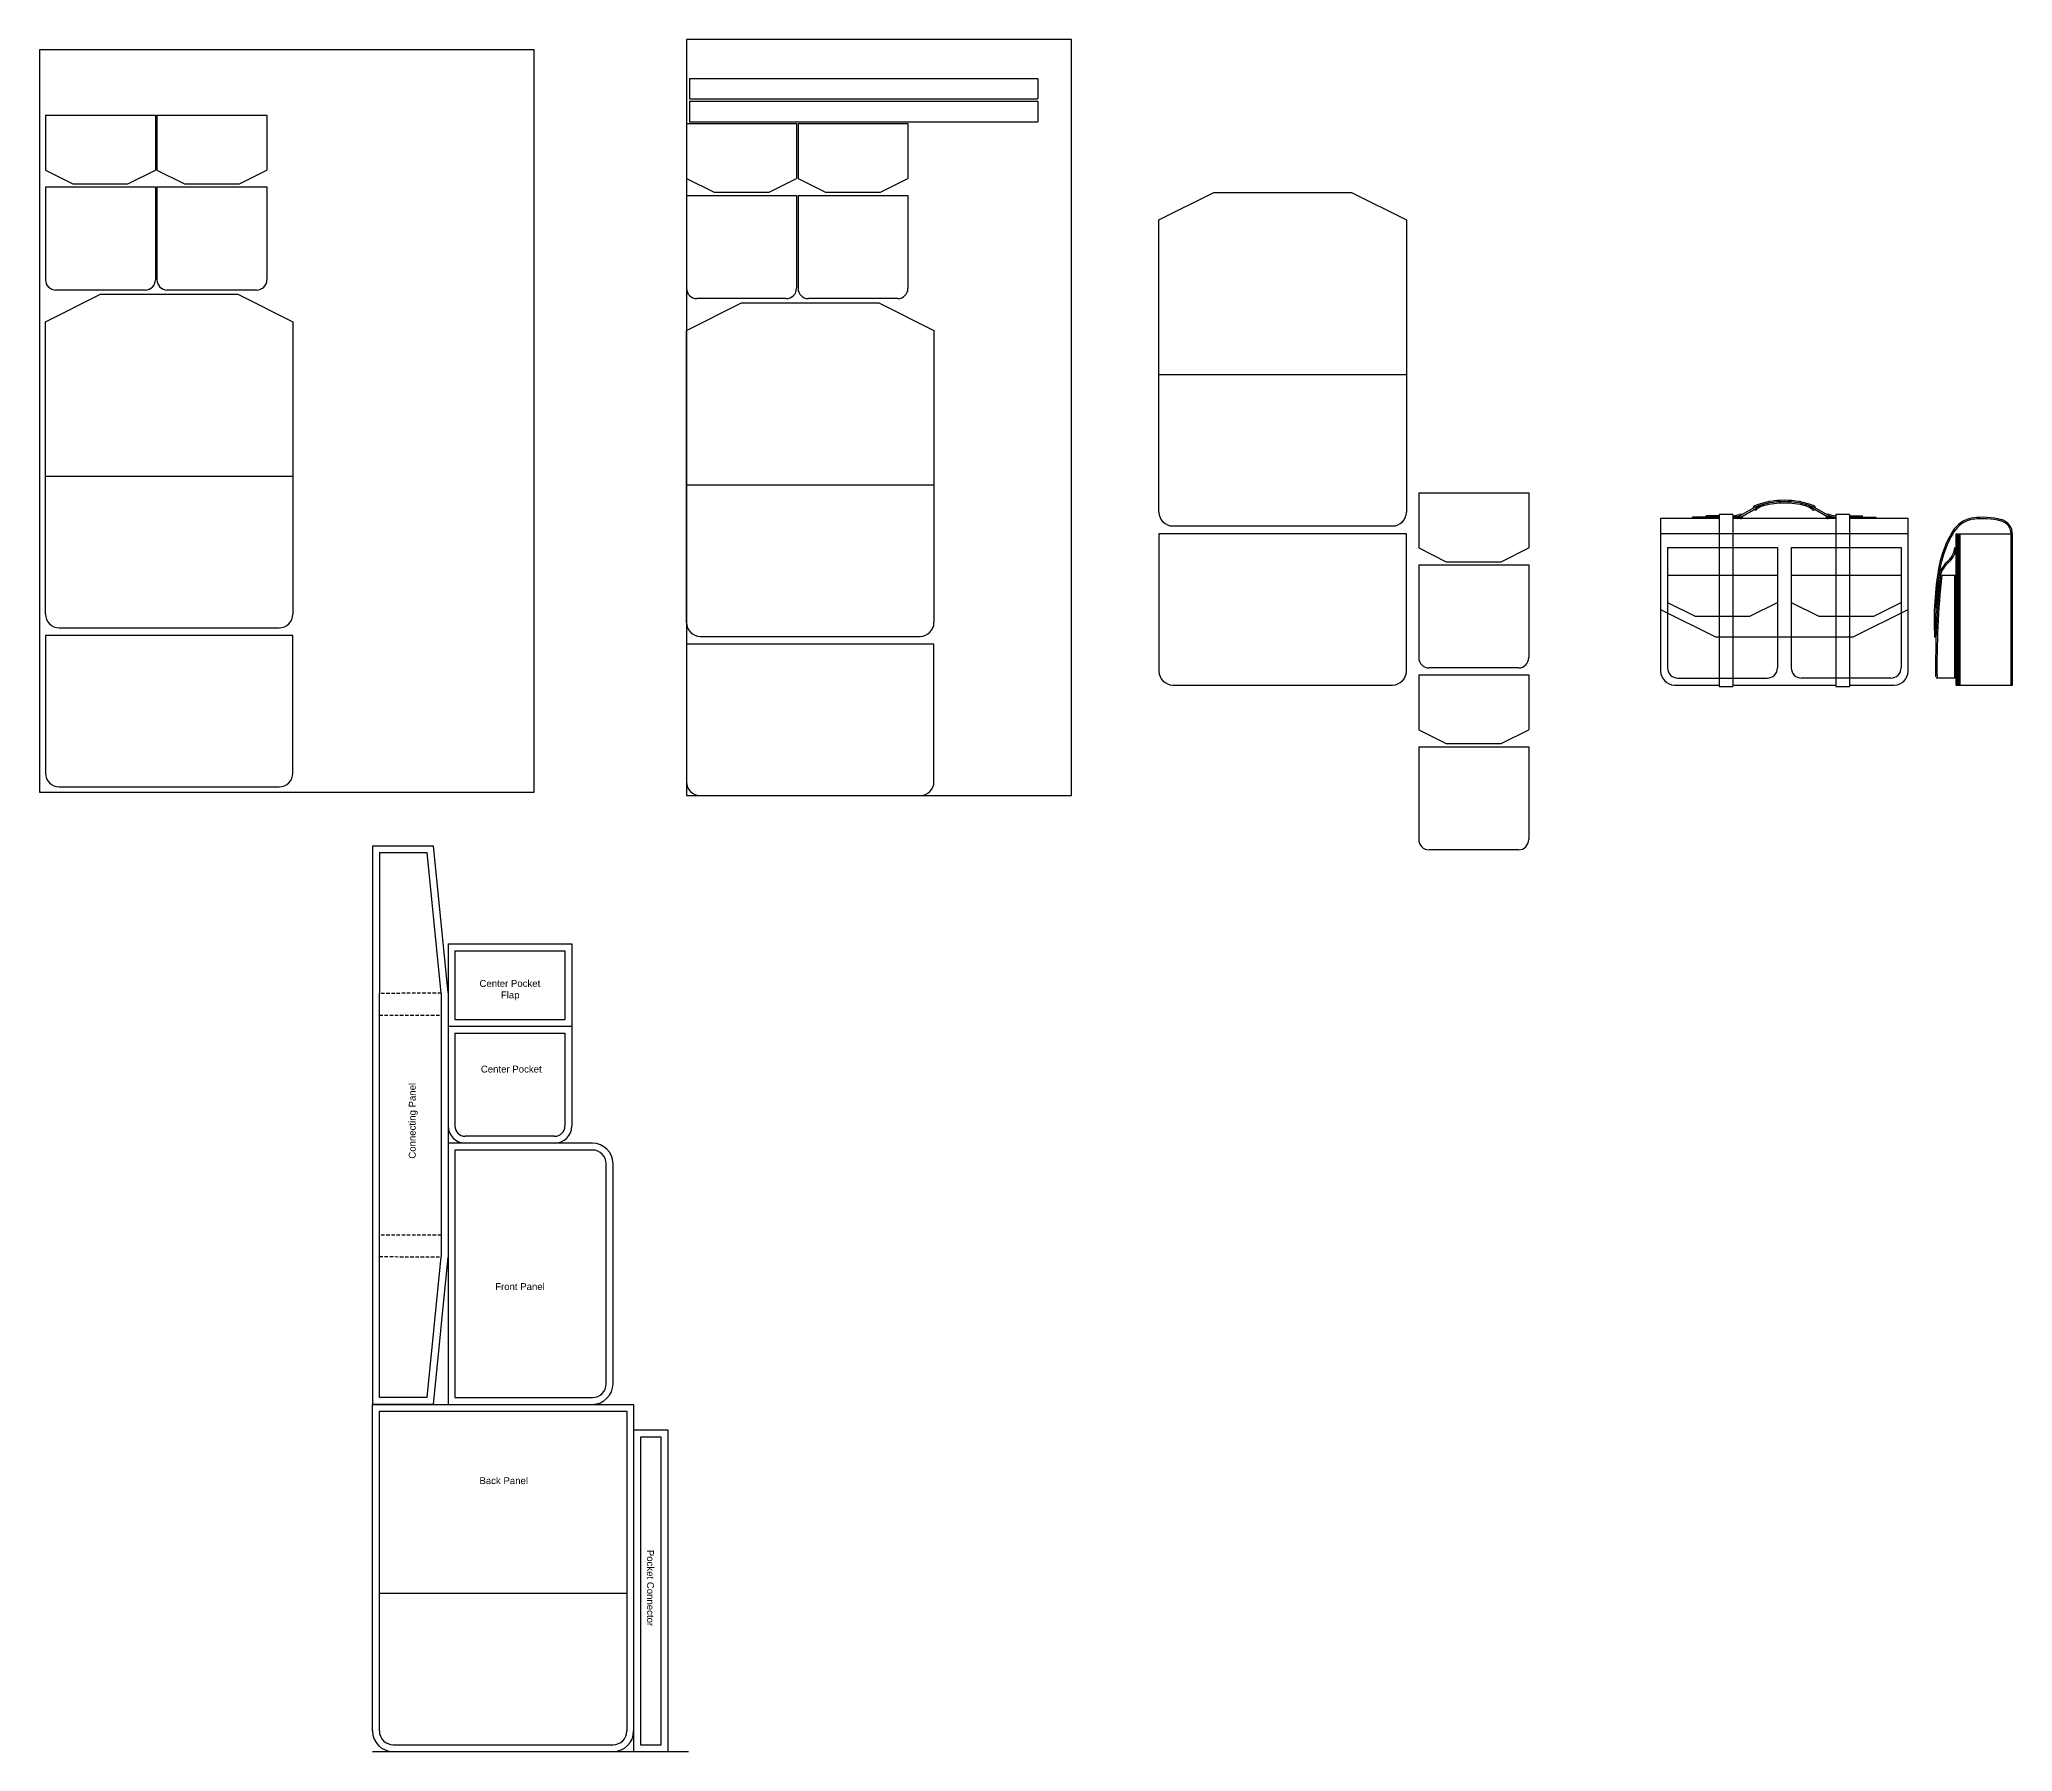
# Model space of a CAD drawing. Header units: inches. Extents: x 0 to 144, y -70 to 55.
import ezdxf

# ---------------------------------------------------------------- set-up
doc = ezdxf.new("R2010")
doc.units = ezdxf.units.IN
doc.header["$MEASUREMENT"] = 0
doc.linetypes.add('HIDDEN', pattern=[0.375, 0.25, -0.125])
doc.styles.get("Standard").update_dxf_attribs({"font": 'arial.ttf'})

msp = doc.modelspace()

# ---------------------------------------------------------------- linework, layer by layer
for p, q in [((47.08, 55), (47.08, 0)), ((75.08, 55), (47.08, 55)), ((75.08, 0), (75.08, 55)), ((36, 54.25), (0, 54.25)), ((0, 54.25), (0, 0.25)), ((36, 0.25), (36, 54.25)), ((47.3, 52.17), (72.64, 52.17)), ((47.3, 52.17), (47.3, 50.67)), ((72.64, 52.17), (72.64, 50.67)), ((47.3, 50.67), (72.64, 50.67)), ((47.3, 50.51), (72.64, 50.51)), ((47.3, 50.51), (47.3, 49.01)), ((72.64, 50.51), (72.64, 49.01)), ((0.44, 49.5), (0.44, 45.5)), ((0.44, 49.5), (8.44, 49.5)), ((8.44, 49.5), (8.44, 45.5)), ((8.55, 49.5), (8.55, 45.5)), ((8.55, 49.5), (16.55, 49.5)), ((16.55, 49.5), (16.55, 45.5)), ((47.08, 48.88), (47.08, 44.88)), ((47.08, 48.88), (55.08, 48.88)), ((47.3, 49.01), (72.64, 49.01)), ((55.08, 48.88), (55.08, 44.88)), ((55.19, 48.88), (55.19, 44.88)), ((55.19, 48.88), (63.19, 48.88)), ((63.19, 48.88), (63.19, 44.88)), ((0.44, 45.5), (2.44, 44.5)), ((2.44, 44.5), (6.44, 44.5)), ((6.44, 44.5), (8.44, 45.5)), ((8.55, 45.5), (10.55, 44.5)), ((10.55, 44.5), (14.55, 44.5)), ((14.55, 44.5), (16.55, 45.5)), ((47.08, 44.88), (49.08, 43.88)), ((53.08, 43.88), (55.08, 44.88)), ((55.19, 44.88), (57.19, 43.88)), ((61.19, 43.88), (63.19, 44.88)), ((0.44, 44.27), (8.44, 44.27)), ((0.44, 44.27), (0.44, 37.52)), ((8.44, 44.27), (8.44, 37.52)), ((8.55, 44.27), (16.55, 44.27)), ((8.55, 44.27), (8.55, 37.52)), ((16.55, 44.27), (16.55, 37.52)), ((47.08, 43.65), (55.08, 43.65)), ((47.08, 43.65), (47.08, 36.9)), ((49.08, 43.88), (53.08, 43.88)), ((55.08, 43.65), (55.08, 36.9)), ((55.19, 43.65), (63.19, 43.65)), ((55.19, 43.65), (55.19, 36.9)), ((57.19, 43.88), (61.19, 43.88)), ((63.19, 43.65), (63.19, 36.9)), ((81.45, 41.87), (85.45, 43.87)), ((85.45, 43.87), (95.45, 43.87)), ((95.45, 43.87), (99.45, 41.87)), ((81.45, 20.61), (81.45, 41.87)), ((99.45, 41.87), (99.45, 20.61)), ((0.44, 34.46), (4.44, 36.46)), ((7.69, 36.77), (1.19, 36.77)), ((4.44, 36.46), (14.44, 36.46)), ((15.8, 36.77), (9.3, 36.77)), ((14.44, 36.46), (18.44, 34.46)), ((54.33, 36.15), (47.83, 36.15)), ((62.44, 36.15), (55.94, 36.15)), ((0.44, 13.2), (0.44, 34.46)), ((18.44, 34.46), (18.44, 13.2)), ((47.08, 33.84), (51.08, 35.84)), ((51.08, 35.84), (61.08, 35.84)), ((61.08, 35.84), (65.08, 33.84)), ((47.08, 12.58), (47.08, 33.84)), ((65.08, 33.84), (65.08, 12.58)), ((99.45, 30.61), (81.45, 30.61)), ((18.44, 23.2), (0.44, 23.2)), ((65.08, 22.58), (47.08, 22.58)), ((100.35, 22.01), (100.35, 18.01)), ((100.35, 22.01), (108.35, 22.01)), ((108.35, 22.01), (108.35, 18.01)), ((117.95, 20.15), (117.95, 9.04)), ((122.2, 20.15), (117.95, 20.15)), ((122.2, 20.25), (120.27, 20.25)), ((120.27, 20.15), (120.27, 20.25)), ((122.2, 20.35), (121.27, 20.35)), ((121.27, 20.25), (121.27, 20.35)), ((122.2, 20.45), (122.2, 7.94)), ((123.2, 20.45), (122.2, 20.45)), ((123.2, 20.45), (123.2, 7.94)), ((123.76, 20.25), (123.2, 20.25)), ((130.7, 20.15), (123.2, 20.15)), ((123.73, 20.36), (124.81, 20.98)), ((123.79, 20.26), (124.87, 20.88)), ((130.11, 20.26), (129.03, 20.88)), ((130.17, 20.36), (129.09, 20.98)), ((130.14, 20.25), (130.7, 20.25)), ((130.7, 20.45), (130.7, 7.94)), ((131.7, 20.45), (130.7, 20.45)), ((131.7, 20.45), (131.7, 7.94)), ((131.7, 20.35), (132.63, 20.35)), ((131.7, 20.25), (133.63, 20.25)), ((135.95, 20.15), (131.7, 20.15)), ((132.63, 20.25), (132.63, 20.35)), ((133.63, 20.15), (133.63, 20.25)), ((135.95, 9.04), (135.95, 20.15)), ((81.45, 19.04), (81.45, 9.04)), ((99.45, 19.04), (81.45, 19.04)), ((82.45, 19.61), (98.45, 19.61)), ((99.45, 9.04), (99.45, 19.04)), ((135.95, 19.04), (117.95, 19.04)), ((139.45, 8.04), (139.45, 19.04)), ((139.45, 19.04), (143.45, 19.04)), ((139.55, 8.04), (139.55, 19.04)), ((139.65, 8.04), (139.65, 19.04)), ((139.75, 8.04), (139.75, 19.04)), ((143.45, 8.04), (143.45, 19.01)), ((143.55, 8.04), (143.55, 19.01)), ((100.35, 18.01), (102.35, 17.01)), ((106.35, 17.01), (108.35, 18.01)), ((118.45, 18.04), (118.45, 9.29)), ((118.45, 18.04), (126.45, 18.04)), ((126.45, 18.04), (126.45, 9.29)), ((127.45, 18.04), (127.45, 9.29)), ((127.45, 18.04), (135.45, 18.04)), ((135.45, 18.04), (135.45, 9.29)), ((139.35, 18.03), (139.45, 18.03)), ((100.35, 16.78), (108.35, 16.78)), ((100.35, 16.78), (100.35, 10.03)), ((102.35, 17.01), (106.35, 17.01)), ((108.35, 16.78), (108.35, 10.03)), ((118.45, 16.04), (126.45, 16.04)), ((127.45, 16.04), (135.45, 16.04)), ((138.3, 16.04), (139.45, 16.04)), ((139.35, 8.54), (139.35, 16.04)), ((117.95, 13.54), (121.95, 11.54)), ((118.45, 14.04), (120.45, 13.04)), ((120.45, 13.04), (124.45, 13.04)), ((124.45, 13.04), (126.45, 14.04)), ((127.45, 14.04), (129.45, 13.04)), ((129.45, 13.04), (133.45, 13.04)), ((131.95, 11.54), (135.95, 13.54)), ((133.45, 13.04), (135.45, 14.04)), ((137.95, 13.04), (138.05, 13.04)), ((0.44, 11.63), (0.44, 1.63)), ((18.44, 11.63), (0.44, 11.63)), ((1.44, 12.2), (17.44, 12.2)), ((18.44, 1.63), (18.44, 11.63)), ((48.08, 11.58), (64.08, 11.58)), ((121.95, 11.54), (131.95, 11.54)), ((137.88, 11.54), (137.98, 11.54)), ((47.08, 11), (47.08, 1)), ((65.08, 11), (47.08, 11)), ((65.08, 1), (65.08, 11)), ((100.35, 8.78), (100.35, 4.78)), ((100.35, 8.78), (108.35, 8.78)), ((107.6, 9.28), (101.1, 9.28)), ((108.35, 8.78), (108.35, 4.78)), ((143.55, 8.04), (143.55, 10.04)), ((82.45, 8.04), (98.45, 8.04)), ((118.95, 8.04), (122.2, 8.04)), ((119.2, 8.54), (125.7, 8.54)), ((122.2, 7.94), (123.2, 7.94)), ((123.2, 8.04), (130.7, 8.04)), ((134.7, 8.54), (128.2, 8.54)), ((130.7, 7.94), (131.7, 7.94)), ((131.7, 8.04), (134.95, 8.04)), ((139.4, 8.54), (137.99, 8.54)), ((139.45, 8.04), (143.55, 8.04)), ((100.35, 4.78), (102.35, 3.78)), ((106.35, 3.78), (108.35, 4.78)), ((100.35, 3.55), (108.35, 3.55)), ((100.35, 3.55), (100.35, -3.2)), ((102.35, 3.78), (106.35, 3.78)), ((108.35, 3.55), (108.35, -3.2)), ((0, 0.25), (36, 0.25)), ((1.44, 0.63), (17.44, 0.63)), ((48.08, 0), (64.08, 0)), ((47.08, 0), (75.08, 0)), ((24.23, -3.65), (28.66, -3.65)), ((24.23, -3.65), (24.23, -44.29)), ((24.73, -4.15), (28.21, -4.15)), ((24.73, -4.15), (24.73, -14.4)), ((29.23, -14.37), (28.21, -4.15)), ((29.73, -14.36), (28.66, -3.65)), ((107.6, -3.95), (101.1, -3.95)), ((29.73, -10.79), (29.73, -16.79)), ((29.73, -10.79), (38.73, -10.79)), ((30.23, -11.29), (30.23, -16.29)), ((30.23, -11.29), (38.23, -11.29)), ((38.23, -11.29), (38.23, -16.29)), ((38.73, -10.79), (38.73, -16.79)), ((24.73, -33.54), (24.73, -14.4)), ((29.23, -14.4), (29.23, -33.54)), ((29.73, -14.36), (29.73, -33.57)), ((29.73, -16.79), (38.73, -16.79)), ((29.73, -16.79), (29.73, -24.04)), ((29.73, -16.79), (38.73, -16.79)), ((30.23, -16.29), (38.23, -16.29)), ((38.73, -16.79), (38.73, -24.04)), ((30.23, -17.29), (38.23, -17.29)), ((30.23, -17.29), (30.23, -24.04)), ((38.23, -17.29), (38.23, -24.04)), ((40.23, -25.29), (29.73, -25.29)), ((29.73, -25.29), (29.73, -44.29)), ((40.23, -25.79), (30.23, -25.79)), ((30.23, -25.79), (30.23, -43.79)), ((37.48, -24.79), (30.98, -24.79)), ((37.48, -25.29), (30.98, -25.29)), ((41.23, -42.79), (41.23, -26.79)), ((41.73, -42.79), (41.73, -26.79)), ((24.73, -43.79), (24.73, -33.54)), ((28.21, -43.79), (29.23, -33.56)), ((28.66, -44.29), (29.73, -33.57)), ((24.23, -68.05), (24.23, -44.29)), ((24.23, -44.29), (43.23, -44.29)), ((28.66, -44.29), (24.23, -44.29)), ((28.21, -43.79), (24.73, -43.79)), ((29.73, -44.29), (40.23, -44.29)), ((30.23, -43.79), (40.23, -43.79)), ((43.23, -44.29), (43.23, -68.05)), ((24.73, -68.05), (24.73, -44.79)), ((24.73, -44.79), (42.73, -44.79)), ((42.73, -44.79), (42.73, -68.05)), ((45.73, -46.16), (43.23, -46.17)), ((43.23, -46.17), (43.23, -69.55)), ((43.73, -46.67), (43.73, -69.05)), ((45.23, -46.67), (43.73, -46.67)), ((45.23, -69.05), (45.23, -46.67)), ((45.73, -69.55), (45.73, -46.16)), ((42.73, -58.05), (24.73, -58.05)), ((24.23, -69.55), (47.23, -69.55)), ((25.73, -69.05), (41.73, -69.05)), ((25.73, -69.55), (41.73, -69.55)), ((43.23, -69.55), (45.73, -69.55)), ((43.73, -69.05), (45.23, -69.05))]:
    msp.add_line(p, q)
at = {"linetype": 'HIDDEN'}
for p, q in [((29.23, -14.37), (24.73, -14.4)), ((24.73, -15.97), (29.23, -15.97)), ((29.23, -31.97), (24.73, -31.97)), ((24.73, -33.54), (29.23, -33.56))]:
    msp.add_line(p, q, dxfattribs=at)
for centre, radius, start, end in [((1.19, 37.52), 0.75, 180, 270), ((7.69, 37.52), 0.75, 270, 0), ((9.3, 37.52), 0.75, 180, 270), ((15.8, 37.52), 0.75, 270, 0), ((47.83, 36.9), 0.75, 180, 270), ((54.33, 36.9), 0.75, 270, 0), ((55.94, 36.9), 0.75, 180, 270), ((62.44, 36.9), 0.75, 270, 0), ((82.45, 20.61), 1, 180, 270), ((98.45, 20.61), 1, 270, 0), ((123.15, 21.78), 1.43, 271.9273, 292.0096), ((123.15, 21.78), 1.53, 271.9273, 292.0096), ((123.76, 20.31), 0.16, 51.8742, 116.2084), ((123.76, 20.31), 0.06, 119.8499, 299.8499), ((123.76, 20.31), 0.16, 270, 7.8255), ((124.84, 20.93), 0.16, 110.8562, 187.8255), ((124.84, 20.93), 0.16, 231.8742, 312.4633), ((126.95, 15.4), 6.08, 90, 110.8562), ((124.84, 20.93), 0.06, 299.8499, 119.8499), ((126.95, 15.4), 5.98, 90, 110.8562), ((125.97, 19.54), 1.74, 109.3222, 129.3413), ((125.97, 19.54), 1.64, 109.3222, 129.3413), ((126.95, 15.4), 5.88, 90, 104.9694), ((126.95, 15.4), 6.08, 69.1438, 90), ((126.95, 15.4), 5.98, 69.1438, 90), ((126.95, 15.4), 5.88, 75.0306, 90), ((127.93, 19.54), 1.64, 50.6587, 70.6778), ((127.93, 19.54), 1.74, 50.6587, 70.6778), ((129.06, 20.93), 0.16, 227.5367, 308.1258), ((129.06, 20.93), 0.06, 60.1501, 240.1501), ((129.06, 20.93), 0.16, 352.1745, 69.1438), ((130.14, 20.31), 0.16, 172.1745, 270), ((130.14, 20.31), 0.16, 63.7916, 128.1258), ((130.14, 20.31), 0.06, 240.1501, 60.1501), ((130.75, 21.78), 1.53, 247.9904, 268.0727), ((130.75, 21.78), 1.43, 247.9904, 268.0727), ((140.98, 18.12), 2.1, 98.3994, 148.903), ((141.41, 15.2), 5.04, 74.6321, 98.3994), ((141.41, 15.2), 4.94, 74.6321, 98.3994), ((146.02, 15.07), 7.99, 148.903, 168.7219), ((146.02, 15.07), 7.89, 148.903, 168.7219), ((140.98, 18.12), 2, 98.3994, 148.903), ((142.45, 19.01), 1, 0, 74.6321), ((142.45, 19.01), 1.1, 0, 74.6321), ((137.77, 18.22), 1.59, 308.4331, 353.265), ((137.77, 18.21), 1.69, 308.3785, 353.9432), ((160.63, 12.74), 22.78, 170.1683, 183.0529), ((199.03, 9.44), 61.08, 173.8045, 180.7471), ((160.63, 12.74), 22.68, 170.1683, 183.0529), ((199.03, 9.44), 61.18, 173.8045, 176.6342), ((199.03, 9.44), 60.98, 173.8045, 180.8517), ((140.3, 15.41), 2.2, 134.9037, 162.5345), ((140.3, 15.41), 2.1, 134.9037, 162.5345), ((1.44, 13.2), 1, 180, 270), ((17.44, 13.2), 1, 270, 0), ((48.08, 12.58), 1, 180, 270), ((64.08, 12.58), 1, 270, 0), ((82.45, 9.04), 1, 180, 270), ((98.45, 9.04), 1, 270, 0), ((101.1, 10.03), 0.75, 180, 270), ((107.6, 10.03), 0.75, 270, 0), ((118.95, 9.04), 1, 180, 270), ((119.2, 9.29), 0.75, 180, 270), ((125.7, 9.29), 0.75, 270, 0), ((128.2, 9.29), 0.75, 180, 270), ((134.7, 9.29), 0.75, 270, 0), ((134.95, 9.04), 1, 270, 0), ((1.44, 1.63), 1, 180, 270), ((17.44, 1.63), 1, 270, 0), ((48.08, 1), 1, 180, 270), ((64.08, 1), 1, 270, 0), ((101.1, -3.2), 0.75, 180, 270), ((107.6, -3.2), 0.75, 270, 0), ((30.98, -24.04), 1.25, 180, 270), ((30.98, -24.04), 0.75, 180, 270), ((37.48, -24.04), 0.75, 270, 0), ((37.48, -24.04), 1.25, 270, 0), ((40.23, -26.79), 1.5, 0, 90), ((40.23, -26.79), 1, 0, 90), ((40.23, -42.79), 1, 270, 0), ((40.23, -42.79), 1.5, 270, 0), ((25.73, -68.05), 1.5, 180, 270), ((25.73, -68.05), 1, 180, 270), ((41.73, -68.05), 1, 270, 0), ((41.73, -68.05), 1.5, 270, 0)]:
    msp.add_arc(centre, radius, start, end)

# ---------------------------------------------------------------- texts
at = {"char_height": 0.5, "attachment_point": 1}
for s, insert in [('\\pi0.7535;Center Pocket\\P\\pi2.3098;Flap', (31.26, -13.42)), ('\\pi0.7535;Center Pocket', (31.36, -19.65)), ('\\pi1.1943;Front Panel', (31.96, -35.47)), ('\\pi1.23;Back Panel', (30.78, -49.59))]:
    msp.add_mtext_dynamic_manual_height_columns(s, width=5.8931, gutter_width=1, heights=[0], dxfattribs=dict(at, insert=insert))
for s, insert, rotation in [('\\pi0.23133;Connecting Panel', (26.87, -26.65), 90), ('\\pi0.19262;Pocket Connector', (44.7, -54.68), 270)]:
    msp.add_mtext_dynamic_manual_height_columns(s, width=5.8931, gutter_width=1, heights=[0], dxfattribs=dict(at, insert=insert, rotation=rotation))

doc.saveas('drawing.dxf')
